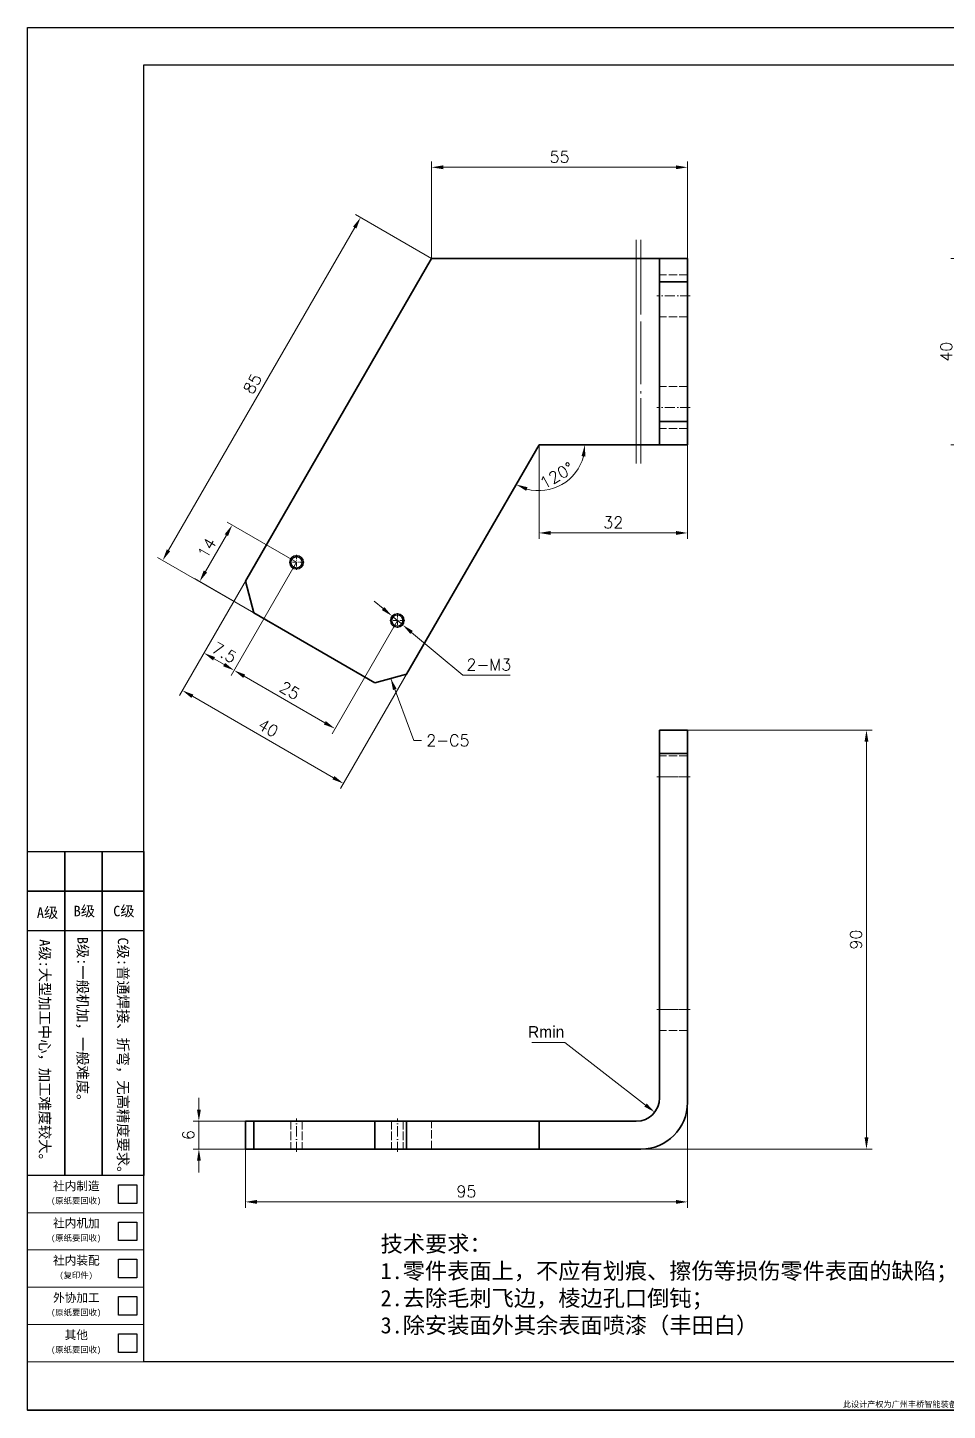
# Model space of a CAD drawing. Header units: millimetres. Extents: x -168473 to -148463, y 295526 to 306160.
# Drawn here: x -164301.7 to -164104, y 302246.9 to 302543.9 of the extents above; entities that cross this region are included whole.
import ezdxf
from ezdxf.enums import TextEntityAlignment as Align

# ---------------------------------------------------------------- set-up
doc = ezdxf.new("R2010")
doc.units = ezdxf.units.MM
for name, pattern in [('CENTER2', [28.575, 19.05, -3.175, 3.175, -3.175]), ('DASHDOT', [18.5, 12, -3, 0.5, -3]), ('DASHED', [15, 12, -3]), ('DASHED2', [9.525, 6.35, -3.175])]:
    doc.linetypes.add(name, pattern=pattern)
for name, color, linetype, lineweight in [('A3', 3, 'Continuous', 20), ('中心线', 2, 'CENTER2', 13), ('图框', 7, 'Continuous', 20), ('尺寸线', 3, 'Continuous', 13), ('文字', 1, 'Continuous', 13), ('细实线', 4, 'Continuous', 25), ('虚线', 2, 'DASHED2', 25)]:
    doc.layers.add(name, color=color, linetype=linetype, lineweight=lineweight)
doc.styles.add('CH-1', font='')
doc.styles.get("Standard").update_dxf_attribs({"font": 'txt', "bigfont": 'gbcbig.shx'})
doc.styles.get('CH-1').set_extended_font_data('SimSun')
doc.dimstyles.new('副本01', dxfattribs={"dimtxt": 2.5, "dimasz": 2.5, "dimexe": 1.25, "dimexo": 0, "dimgap": 1, "dimtad": 1, "dimdsep": 46, "dimtxsty": 'Standard', "dimcen": 1, "dimclrd": 3, "dimclre": 3, "dimclrt": 1, "dimadec": 1, "dimazin": 2, "dimtfac": 1, "dimtmove": 0, "dimatfit": 3, "dimfxl": 0, "dimtolj": 1, "dimlwd": -1, "dimlwe": -1, "dimarcsym": 0})
doc.dimstyles.new('副本01$3', dxfattribs={"dimtxt": 2.5, "dimasz": 2.5, "dimexe": 1.25, "dimexo": 0, "dimgap": 1, "dimtad": 1, "dimtih": 1, "dimtoh": 1, "dimdsep": 46, "dimtxsty": 'Standard', "dimcen": 1, "dimclrd": 3, "dimclre": 3, "dimclrt": 1, "dimadec": 1, "dimazin": 2, "dimtfac": 1, "dimtmove": 0, "dimatfit": 3, "dimfxl": 0, "dimtolj": 1, "dimlwd": -1, "dimlwe": -1, "dimarcsym": 0})
doc.dimstyles.new('副本01$4', dxfattribs={"dimtxt": 2.5, "dimasz": 2.5, "dimexe": 1.25, "dimexo": 0, "dimgap": 1, "dimtad": 1, "dimtih": 1, "dimtoh": 1, "dimdsep": 46, "dimtxsty": 'Standard', "dimcen": 1, "dimclrd": 3, "dimclre": 3, "dimclrt": 1, "dimadec": 1, "dimazin": 2, "dimtfac": 1, "dimtmove": 0, "dimatfit": 3, "dimfxl": 0, "dimtolj": 1, "dimlwd": -1, "dimlwe": -1, "dimarcsym": 0})

# ---------------------------------------------------------------- blocks, each defined once
blk = doc.blocks.new('A$C2CD672AE')
for p, q in [((-218.5, -289), (-218.5, 8)), ((-218.5, 8), (201.5, 8)), ((201.5, 8), (201.5, -289)), ((-193.5, 0), (193.5, 0)), ((-193.5, -278.55), (-193.5, 0)), ((69.95, -16.21), (69.95, 0)), ((69.95, 0), (181.5, 0)), ((69.95, 0), (181.5, 0)), ((69.95, 0), (181.5, 0)), ((69.95, 0), (181.5, 0)), ((75.02, 0), (75.02, -16.21)), ((154.5, 0), (154.5, -16.21)), ((154.5, 0), (154.5, -16.21)), ((154.5, 0), (154.5, -16.21)), ((154.5, 0), (154.5, -16.21)), ((154.5, 0), (154.5, -16.21)), ((169.5, 0), (169.5, -16.21)), ((169.5, 0), (169.5, -16.21)), ((169.5, 0), (169.5, -16.21)), ((169.5, 0), (169.5, -16.21)), ((169.5, 0), (169.5, -16.21)), ((181.5, 0), (181.5, -16.21)), ((181.5, 0), (181.5, -16.21)), ((181.5, 0), (181.5, -16.21)), ((181.5, 0), (181.5, -16.21)), ((181.5, 0), (181.5, -16.21)), ((193.5, 0), (193.5, -278.55)), ((69.95, -11.14), (72.49, -6.07)), ((69.95, -6.07), (181.5, -6.07)), ((69.95, -6.07), (181.5, -6.07)), ((69.95, -6.07), (181.5, -6.07)), ((69.95, -6.07), (181.5, -6.07)), ((72.49, -6.07), (75.02, -11.14)), ((181.5, -6.07), (193.5, -6.07)), ((181.5, -6.07), (193.5, -6.07)), ((181.5, -6.07), (193.5, -6.07)), ((181.5, -6.07), (193.5, -6.07)), ((69.95, -16.21), (72.49, -11.14)), ((69.95, -11.14), (181.5, -11.14)), ((69.95, -11.14), (181.5, -11.14)), ((69.95, -11.14), (181.5, -11.14)), ((69.95, -11.14), (181.5, -11.14)), ((72.49, -11.14), (75.02, -16.21)), ((69.95, -16.21), (193.5, -16.21)), ((193.5, -16.21), (69.95, -16.21)), ((69.95, -16.21), (193.5, -16.21)), ((193.5, -278.55), (-193.5, -278.55)), ((201.5, -289), (-218.5, -289))]:
    blk.add_line(p, q)
at = {"style": 'CH-1'}
for s, height, p in [('No.', 1.775, (72.85, -3.33)), ('设 变 内 容', 1.775, (116.34, -1.91)), ('日 期', 1.775, (161.67, -2.16)), ('变更者', 1.775, (175.88, -2.16)), ('锐角除去', 1.775, (187.88, -1.63)), ('REVISION', 1.775, (116.61, -4.62)), ('DATE', 1.775, (162.09, -4.87)), ('REVR', 1.775, (176.3, -4.87)), ('1', 2.03, (72.4, -8.84)), ('C0.5', 1.775, (187.88, -11.03)), ('2', 2.03, (72.4, -14.39))]:
    blk.add_text(s, height=height, dxfattribs=at).set_placement(p, align=Align.MIDDLE)
at = {"style": 'CH-1', "width": 0.7}
blk.add_text('ACUTE ANGLE', height=1.7746, dxfattribs=at).set_placement((187.88, -4.69), align=Align.MIDDLE)
at = {"char_height": 1.25}
for s, insert, width, attachment_point in [('{\\Ftxt,@extfont2|c134;FQM-ER-GL-90A(A3)}', (183.75, 6), 39, 5), ('{\\fSimSun|b1|i0|c134|p2;此设计产权为广州丰桥智能装备有限公司所有，未经书面授权严禁用复制、拍照等方式向第三方泄露，违者必究!}', (0, -288.5), 387, 8)]:
    blk.add_mtext(s, dxfattribs=dict(at, insert=insert, width=width, attachment_point=attachment_point))
blk = doc.blocks.new('fenlei')
at = {"layer": '图框'}
for points in [[(-25, 32), (0, 32), (0, 40), (-25, 40)], [(-25, 24), (0, 24), (0, 32), (-25, 32)], [(-25, 16), (0, 16), (0, 24), (-25, 24)], [(-25, 8), (0, 8), (0, 16), (-25, 16)], [(-25, 0), (0, 0), (0, 8), (-25, 8)]]:
    blk.add_lwpolyline(points, close=True, dxfattribs=at)
at = {"layer": '细实线'}
for points in [[(-5.5, 38), (-1.5, 38), (-1.5, 34), (-5.5, 34)], [(-5.5, 30), (-1.5, 30), (-1.5, 26), (-5.5, 26)], [(-5.5, 22), (-1.5, 22), (-1.5, 18), (-5.5, 18)], [(-5.5, 14), (-1.5, 14), (-1.5, 10), (-5.5, 10)], [(-5.5, 6), (-1.5, 6), (-1.5, 2), (-5.5, 2)]]:
    blk.add_lwpolyline(points, close=True, dxfattribs=at)
at = {"style": 'CH-1'}
for s, height, p in [('社内制造', 1.836, (-14.54, 37.8)), ('(原纸要回收)', 1.285, (-14.58, 34.52)), ('社内机加', 1.836, (-14.54, 29.8)), ('(原纸要回收)', 1.285, (-14.58, 26.52)), ('社内装配', 1.836, (-14.54, 21.8)), ('(复印件)', 1.285, (-14.58, 18.52)), ('外协加工', 1.836, (-14.54, 13.8)), ('(原纸要回收)', 1.285, (-14.58, 10.52)), ('其他', 1.836, (-14.54, 5.8)), ('(原纸要回收)', 1.285, (-14.58, 2.52))]:
    blk.add_text(s, height=height, dxfattribs=at).set_placement(p, align=Align.MIDDLE)
blk = doc.blocks.new('机加分类')
at = {"layer": '细实线'}
for p, q in [((-94, -8.5), (-94, 0)), ((-94, 0), (-86, 0)), ((-86, -8.5), (-86, 0)), ((-86, 0), (-78, 0)), ((-86, 0), (-86, -8.5)), ((-78, -8.5), (-78, 0)), ((-78, 0), (-69, 0)), ((-78, 0), (-78, -8.5)), ((-69, 0), (-69, -8.5)), ((-86, -8.5), (-94, -8.5)), ((-94, -17), (-94, -8.5)), ((-94, -8.5), (-86, -8.5)), ((-78, -8.5), (-86, -8.5)), ((-86, -17), (-86, -8.5)), ((-86, -8.5), (-78, -8.5)), ((-86, -8.5), (-86, -17)), ((-69, -8.5), (-78, -8.5)), ((-78, -17), (-78, -8.5)), ((-78, -8.5), (-69, -8.5)), ((-78, -8.5), (-78, -17)), ((-69, -8.5), (-69, -17)), ((-86, -17), (-94, -17)), ((-94, -69.55), (-94, -17)), ((-78, -17), (-86, -17)), ((-86, -69.55), (-86, -17)), ((-86, -17), (-86, -69.55)), ((-69, -17), (-78, -17)), ((-78, -69.55), (-78, -17)), ((-78, -17), (-78, -69.55)), ((-69, -17), (-69, -69.55)), ((-86, -69.55), (-94, -69.55)), ((-78, -69.55), (-86, -69.55)), ((-69, -69.55), (-78, -69.55))]:
    blk.add_line(p, q, dxfattribs=at)
at = {"layer": '文字', "color": 1, "linetype": 'Continuous', "style": 'CH-1'}
blk.add_text('A级', height=2.25, dxfattribs=at).set_placement((-89.72, -14.22, -250.08), align=Align.CENTER)
for s, p in [('B级', (-81.81, -12.71, -250.08)), ('C级', (-73.31, -12.71, -250.08))]:
    blk.add_text(s, height=2.25, dxfattribs=at).set_placement(p, align=Align.MIDDLE)
for s, p in [('A级:大型加工中心，加工难度较大。', (-90.3, -43.36)), ('B级:一般机加，一般难度。', (-82.16, -36.72)), ('C级:普通焊接、折弯，无高精度要求。', (-73.47, -44.53))]:
    blk.add_text(s, height=2.25, rotation=270, dxfattribs=at).set_placement(p, align=Align.MIDDLE)
blk = doc.blocks.new('1：1横')
for name, p in [('A$C2CD672AE', (-8412.44, 515.87)), ('机加分类', (-8536.94, 346.87)), ('fenlei', (-8605.94, 237.32))]:
    blk.add_blockref(name, p)
blk = doc.blocks.new('*D7357')
at = {"layer": 'Defpoints', "color": 0}
for p in [(-164159.88, 302392.99), (-164121.42, 302392.99), (-164169.88, 302302.99)]:
    blk.add_point(p, dxfattribs=at)
at = {"layer": '尺寸线', "color": 3}
for p, q in [((-164159.88, 302392.99), (-164120.17, 302392.99)), ((-164121.42, 302305.49), (-164121.42, 302390.49)), ((-164169.88, 302302.99), (-164120.17, 302302.99))]:
    blk.add_line(p, q, dxfattribs=at)
for points in [[(-164121.83, 302390.49), (-164121, 302390.49), (-164121.42, 302392.99)], [(-164121.83, 302305.49), (-164121, 302305.49), (-164121.42, 302302.99)]]:
    blk.add_solid(points, dxfattribs=at)
at = {"layer": '尺寸线', "color": 1, "insert": (-164123.67, 302347.99), "char_height": 2.5, "attachment_point": 5, "rotation": 90}
blk.add_mtext('\\A1;90', dxfattribs=at)
blk = doc.blocks.new('*D7358')
at = {"layer": 'Defpoints', "color": 0}
for p in [(-164159.88, 302312.99), (-164254.88, 302302.99), (-164254.88, 302291.65)]:
    blk.add_point(p, dxfattribs=at)
at = {"layer": '尺寸线', "color": 3}
for p, q in [((-164159.88, 302312.99), (-164159.88, 302290.4)), ((-164254.88, 302302.99), (-164254.88, 302290.4)), ((-164162.38, 302291.65), (-164252.38, 302291.65))]:
    blk.add_line(p, q, dxfattribs=at)
for points in [[(-164252.38, 302292.07), (-164252.38, 302291.23), (-164254.88, 302291.65)], [(-164162.38, 302292.07), (-164162.38, 302291.23), (-164159.88, 302291.65)]]:
    blk.add_solid(points, dxfattribs=at)
at = {"layer": '尺寸线', "color": 1, "insert": (-164207.38, 302293.9), "char_height": 2.5, "attachment_point": 5}
blk.add_mtext('\\A1;95', dxfattribs=at)
blk = doc.blocks.new('*D7359')
at = {"layer": 'Defpoints', "color": 0}
for p in [(-164264.88, 302308.99), (-164253.96, 302308.99), (-164254.88, 302302.99)]:
    blk.add_point(p, dxfattribs=at)
at = {"layer": '尺寸线', "color": 3}
for p, q in [((-164264.88, 302311.49), (-164264.88, 302313.99)), ((-164253.96, 302308.99), (-164266.13, 302308.99)), ((-164264.88, 302302.99), (-164264.88, 302308.99)), ((-164254.88, 302302.99), (-164266.13, 302302.99)), ((-164264.88, 302300.49), (-164264.88, 302297.99))]:
    blk.add_line(p, q, dxfattribs=at)
for points in [[(-164265.29, 302311.49), (-164264.46, 302311.49), (-164264.88, 302308.99)], [(-164265.29, 302300.49), (-164264.46, 302300.49), (-164264.88, 302302.99)]]:
    blk.add_solid(points, dxfattribs=at)
at = {"layer": '尺寸线', "color": 1, "insert": (-164267.13, 302305.99), "char_height": 2.5, "attachment_point": 5, "rotation": 90}
blk.add_mtext('\\A1;6', dxfattribs=at)
blk = doc.blocks.new('*D7360')
at = {"layer": 'Defpoints', "color": 0}
for p in [(-164170.88, 302313.99), (-164166.93, 302310.92)]:
    blk.add_point(p, dxfattribs=at)
at = {"layer": '尺寸线', "color": 3}
for p, q in [((-164193.3, 302325.92), (-164186.21, 302325.92)), ((-164186.21, 302325.92), (-164168.9, 302312.45))]:
    blk.add_line(p, q, dxfattribs=at)
blk.add_solid([(-164168.65, 302312.78), (-164169.16, 302312.12), (-164166.93, 302310.92)], dxfattribs=at)
at = {"layer": '尺寸线', "color": 1, "insert": (-164190.26, 302328.17), "char_height": 2.5, "attachment_point": 5}
blk.add_mtext('\\A1;{\\Fg13f12d,@extfont2|c134;Rmin}', dxfattribs=at)
blk = doc.blocks.new('*D7361')
at = {"layer": 'Defpoints', "color": 0}
for p in [(-164248.02, 302436.87), (-164213.38, 302416.87), (-164268.43, 302401.51)]:
    blk.add_point(p, dxfattribs=at)
at = {"layer": '尺寸线', "color": 3}
for p, q in [((-164248.02, 302436.87), (-164269.06, 302400.43)), ((-164213.38, 302416.87), (-164234.42, 302380.43)), ((-164235.96, 302382.76), (-164266.27, 302400.26))]:
    blk.add_line(p, q, dxfattribs=at)
for points in [[(-164266.06, 302400.62), (-164266.48, 302399.9), (-164268.43, 302401.51)], [(-164235.75, 302383.12), (-164236.17, 302382.4), (-164233.79, 302381.51)]]:
    blk.add_solid(points, dxfattribs=at)
at = {"layer": '尺寸线', "color": 1, "insert": (-164249.99, 302393.46), "char_height": 2.5, "attachment_point": 5, "rotation": 330}
blk.add_mtext('\\A1;40', dxfattribs=at)
blk = doc.blocks.new('*D7362')
at = {"layer": 'Defpoints', "color": 0}
for p in [(-164250.38, 302432.79), (-164243.88, 302429.04), (-164263.79, 302409.56)]:
    blk.add_point(p, dxfattribs=at)
at = {"layer": '尺寸线', "color": 3}
for p, q in [((-164250.38, 302432.79), (-164264.41, 302408.47)), ((-164243.88, 302429.04), (-164257.92, 302404.72)), ((-164259.46, 302407.06), (-164261.62, 302408.31))]:
    blk.add_line(p, q, dxfattribs=at)
for points in [[(-164261.41, 302408.67), (-164261.83, 302407.95), (-164263.79, 302409.56)], [(-164259.25, 302407.42), (-164259.67, 302406.7), (-164257.29, 302405.81)]]:
    blk.add_solid(points, dxfattribs=at)
at = {"layer": '尺寸线', "color": 1, "insert": (-164259.41, 302409.63), "char_height": 2.5, "attachment_point": 5, "rotation": 330}
blk.add_mtext('\\A1;7.5', dxfattribs=at)
blk = doc.blocks.new('*D7363')
at = {"layer": 'Defpoints', "color": 0}
for p in [(-164243.88, 302429.04), (-164222.23, 302416.54), (-164235.64, 302393.31)]:
    blk.add_point(p, dxfattribs=at)
at = {"layer": '尺寸线', "color": 3}
for p, q in [((-164243.88, 302429.04), (-164257.92, 302404.72)), ((-164222.23, 302416.54), (-164236.27, 302392.22)), ((-164255.13, 302404.56), (-164237.81, 302394.56))]:
    blk.add_line(p, q, dxfattribs=at)
for points in [[(-164254.92, 302404.92), (-164255.34, 302404.2), (-164257.29, 302405.81)], [(-164237.6, 302394.92), (-164238.02, 302394.2), (-164235.64, 302393.31)]]:
    blk.add_solid(points, dxfattribs=at)
at = {"layer": '尺寸线', "color": 1, "insert": (-164245.34, 302401.51), "char_height": 2.5, "attachment_point": 5, "rotation": 330}
blk.add_mtext('\\A1;25', dxfattribs=at)
blk = doc.blocks.new('*D7364')
at = {"layer": 'Defpoints', "color": 0}
for p in [(-164243.88, 302429.04), (-164264.72, 302424.9), (-164250.88, 302416.91)]:
    blk.add_point(p, dxfattribs=at)
at = {"layer": '尺寸线', "color": 3}
for p, q in [((-164243.88, 302429.04), (-164258.81, 302437.65)), ((-164258.97, 302434.86), (-164263.47, 302427.07)), ((-164250.88, 302416.91), (-164265.81, 302425.53))]:
    blk.add_line(p, q, dxfattribs=at)
for points in [[(-164259.34, 302435.07), (-164258.61, 302434.66), (-164257.72, 302437.03)], [(-164263.84, 302427.28), (-164263.11, 302426.86), (-164264.72, 302424.9)]]:
    blk.add_solid(points, dxfattribs=at)
at = {"layer": '尺寸线', "color": 1, "insert": (-164263.17, 302432.09), "char_height": 2.5, "attachment_point": 5, "rotation": 60}
blk.add_mtext('\\A1;14', dxfattribs=at)
blk = doc.blocks.new('*D7365')
at = {"layer": 'Defpoints', "color": 0}
for p in [(-164214.88, 302494.27), (-164272.66, 302429.44), (-164257.39, 302420.63)]:
    blk.add_point(p, dxfattribs=at)
at = {"layer": '尺寸线', "color": 3}
for p, q in [((-164214.88, 302494.27), (-164231.23, 302503.71)), ((-164231.39, 302500.92), (-164271.41, 302431.61)), ((-164257.39, 302420.63), (-164273.74, 302430.07))]:
    blk.add_line(p, q, dxfattribs=at)
for points in [[(-164231.75, 302501.13), (-164231.03, 302500.72), (-164230.14, 302503.09)], [(-164271.77, 302431.82), (-164271.05, 302431.4), (-164272.66, 302429.44)]]:
    blk.add_solid(points, dxfattribs=at)
at = {"layer": '尺寸线', "color": 1, "insert": (-164253.35, 302467.39), "char_height": 2.5, "attachment_point": 5, "rotation": 60}
blk.add_mtext('\\A1;85', dxfattribs=at)
blk = doc.blocks.new('*D7366')
at = {"layer": 'Defpoints', "color": 0}
for p in [(-164159.88, 302513.88), (-164214.88, 302494.27), (-164159.88, 302494.27)]:
    blk.add_point(p, dxfattribs=at)
at = {"layer": '尺寸线', "color": 3}
for p, q in [((-164214.88, 302494.27), (-164214.88, 302515.13)), ((-164212.38, 302513.88), (-164162.38, 302513.88)), ((-164159.88, 302494.27), (-164159.88, 302515.13))]:
    blk.add_line(p, q, dxfattribs=at)
for points in [[(-164212.38, 302514.3), (-164212.38, 302513.47), (-164214.88, 302513.88)], [(-164162.38, 302514.3), (-164162.38, 302513.47), (-164159.88, 302513.88)]]:
    blk.add_solid(points, dxfattribs=at)
at = {"layer": '尺寸线', "color": 1, "insert": (-164187.38, 302516.13), "char_height": 2.5, "attachment_point": 5}
blk.add_mtext('\\A1;55', dxfattribs=at)
blk = doc.blocks.new('*D7367')
at = {"layer": 'Defpoints', "color": 0}
for p in [(-164191.78, 302454.27), (-164159.88, 302454.27), (-164159.88, 302435.34)]:
    blk.add_point(p, dxfattribs=at)
at = {"layer": '尺寸线', "color": 3}
for p, q in [((-164191.78, 302454.27), (-164191.78, 302434.09)), ((-164159.88, 302454.27), (-164159.88, 302434.09)), ((-164189.28, 302435.34), (-164162.38, 302435.34))]:
    blk.add_line(p, q, dxfattribs=at)
for points in [[(-164189.28, 302435.76), (-164189.28, 302434.92), (-164191.78, 302435.34)], [(-164162.38, 302435.76), (-164162.38, 302434.92), (-164159.88, 302435.34)]]:
    blk.add_solid(points, dxfattribs=at)
at = {"layer": '尺寸线', "color": 1, "insert": (-164175.83, 302437.59), "char_height": 2.5, "attachment_point": 5}
blk.add_mtext('\\A1;32', dxfattribs=at)
blk = doc.blocks.new('*D7368')
at = {"layer": 'Defpoints', "color": 0}
for p in [(-164223.38, 302417.5), (-164221.08, 302415.58)]:
    blk.add_point(p, dxfattribs=at)
at = {"layer": '尺寸线', "color": 3}
for p, q in [((-164225.3, 302419.1), (-164227.22, 302420.7)), ((-164223.38, 302417.5), (-164221.08, 302415.58)), ((-164208.15, 302404.79), (-164219.16, 302413.97)), ((-164197.99, 302404.79), (-164208.15, 302404.79))]:
    blk.add_line(p, q, dxfattribs=at)
for points in [[(-164225.03, 302419.42), (-164225.57, 302418.78), (-164223.38, 302417.5)], [(-164218.89, 302414.29), (-164219.43, 302413.65), (-164221.08, 302415.58)]]:
    blk.add_solid(points, dxfattribs=at)
at = {"layer": '尺寸线', "color": 1, "insert": (-164202.57, 302407.04), "char_height": 2.5, "attachment_point": 5}
blk.add_mtext('\\A1;2-M3', dxfattribs=at)
blk = doc.blocks.new('*D7369')
at = {"layer": 'Defpoints', "color": 0}
for p in [(-164191.78, 302454.27), (-164191.78, 302454.27), (-164170.88, 302454.27), (-164190.07, 302444.57), (-164220.24, 302404.99)]:
    blk.add_point(p, dxfattribs=at)
at = {"layer": '尺寸线', "color": 3}
blk.add_arc((-164191.78, 302454.27), 9.85, 254.5745, 345.4255, dxfattribs=at)
for points in [[(-164182.66, 302451.85), (-164181.83, 302451.74), (-164181.93, 302454.27)], [(-164194.56, 302444.39), (-164194.24, 302445.16), (-164196.71, 302445.74)]]:
    blk.add_solid(points, dxfattribs=at)
at = {"layer": '尺寸线', "color": 1, "insert": (-164187.98, 302447.69), "char_height": 2.5, "attachment_point": 5, "rotation": 30}
blk.add_mtext('\\A1;120°', dxfattribs=at)
blk = doc.blocks.new('*D7370')
at = {"layer": 'Defpoints', "color": 0}
for p in [(-164072, 302494.27), (-164102.01, 302454.27), (-164072, 302454.27)]:
    blk.add_point(p, dxfattribs=at)
at = {"layer": '尺寸线', "color": 3}
for p, q in [((-164072, 302494.27), (-164103.26, 302494.27)), ((-164102.01, 302491.77), (-164102.01, 302456.77)), ((-164072, 302454.27), (-164103.26, 302454.27))]:
    blk.add_line(p, q, dxfattribs=at)
for points in [[(-164102.42, 302491.77), (-164101.59, 302491.77), (-164102.01, 302494.27)], [(-164102.42, 302456.77), (-164101.59, 302456.77), (-164102.01, 302454.27)]]:
    blk.add_solid(points, dxfattribs=at)
at = {"layer": '尺寸线', "color": 1, "insert": (-164104.26, 302474.27), "char_height": 2.5, "attachment_point": 5, "rotation": 90}
blk.add_mtext('\\A1;40', dxfattribs=at)

msp = doc.modelspace()

# ---------------------------------------------------------------- linework, layer by layer
at = {"color": 7, "lineweight": 35}
for p, q in [((-164214.876, 302494.274), (-164254.876, 302424.992)), ((-164170.876, 302494.274), (-164214.876, 302494.274)), ((-164165.876, 302494.274), (-164170.876, 302494.274)), ((-164165.876, 302494.274), (-164159.876, 302494.274)), ((-164165.876, 302494.274), (-164165.876, 302489.274)), ((-164159.876, 302494.274), (-164159.876, 302489.274)), ((-164165.876, 302489.274), (-164159.876, 302489.274)), ((-164165.876, 302459.274), (-164165.876, 302489.274)), ((-164159.876, 302459.274), (-164159.876, 302489.274)), ((-164165.876, 302459.274), (-164159.876, 302459.274)), ((-164165.876, 302454.274), (-164165.876, 302459.274)), ((-164159.876, 302454.274), (-164159.876, 302459.274)), ((-164191.782, 302454.274), (-164220.235, 302404.992)), ((-164170.876, 302454.274), (-164191.782, 302454.274)), ((-164165.876, 302454.274), (-164170.876, 302454.274)), ((-164165.876, 302454.274), (-164159.876, 302454.274)), ((-164254.876, 302424.992), (-164253.046, 302418.162)), ((-164227.065, 302403.162), (-164253.046, 302418.162)), ((-164220.235, 302404.992), (-164227.065, 302403.162)), ((-164165.876, 302392.988), (-164159.876, 302392.988)), ((-164165.876, 302387.988), (-164165.876, 302392.988)), ((-164159.876, 302387.988), (-164159.876, 302392.988)), ((-164165.876, 302387.988), (-164165.876, 302313.988)), ((-164165.876, 302387.988), (-164159.876, 302387.988)), ((-164159.876, 302312.988), (-164159.876, 302387.988)), ((-164254.876, 302302.988), (-164254.876, 302308.988)), ((-164254.876, 302308.988), (-164253.046, 302308.988)), ((-164253.046, 302302.988), (-164253.046, 302308.988)), ((-164227.065, 302308.988), (-164253.046, 302308.988)), ((-164220.235, 302308.988), (-164227.065, 302308.988)), ((-164227.065, 302302.988), (-164227.065, 302308.988)), ((-164191.782, 302308.988), (-164220.235, 302308.988)), ((-164220.235, 302302.988), (-164220.235, 302308.988)), ((-164191.782, 302302.988), (-164191.782, 302308.988)), ((-164170.876, 302308.988), (-164191.782, 302308.988)), ((-164254.876, 302302.988), (-164253.046, 302302.988)), ((-164227.065, 302302.988), (-164253.046, 302302.988)), ((-164220.235, 302302.988), (-164227.065, 302302.988)), ((-164191.782, 302302.988), (-164220.235, 302302.988)), ((-164169.876, 302302.988), (-164191.782, 302302.988))]:
    msp.add_line(p, q, dxfattribs=at)
at = {"color": 7, "lineweight": 13}
msp.add_line((-164170.876, 302454.274), (-164170.876, 302494.274), dxfattribs=at)
for centre in [(-164243.881, 302429.037), (-164222.23, 302416.537)]:
    msp.add_circle(centre, 1.5, dxfattribs=at)
at = {"color": 7, "lineweight": 35}
for centre in [(-164243.881, 302429.037), (-164222.23, 302416.537)]:
    msp.add_circle(centre, 1.23, dxfattribs=at)
for centre, radius, end in [((-164170.876, 302313.988), 5, 360), ((-164169.876, 302312.988), 10, 0)]:
    msp.add_arc(centre, radius, 270, end, dxfattribs=at)
at = {"layer": 'A3'}
msp.add_lwpolyline([(-164301.678, 302543.876), (-163881.678, 302543.876), (-163881.678, 302246.876), (-164301.678, 302246.876)], close=True, dxfattribs=at)
at = {"layer": '中心线', "color": 2, "linetype": 'DASHDOT', "lineweight": 13}
for p, q in [((-164170.876, 302450.274), (-164170.876, 302498.274)), ((-164169.876, 302450.274), (-164169.876, 302498.274))]:
    msp.add_line(p, q, dxfattribs=at)
at = {"layer": '中心线', "color": 2, "linetype": 'DASHDOT', "lineweight": 13, "ltscale": 0.180014}
for p, q in [((-164159.276, 302486.274), (-164166.477, 302486.274)), ((-164159.276, 302462.274), (-164166.477, 302462.274)), ((-164159.276, 302382.988), (-164166.477, 302382.988)), ((-164159.276, 302332.988), (-164166.477, 302332.988))]:
    msp.add_line(p, q, dxfattribs=at)
at = {"layer": '中心线', "color": 2, "linetype": 'DASHDOT', "lineweight": 13, "ltscale": 0.079917}
for p, q in [((-164243.881, 302430.635), (-164243.881, 302427.438)), ((-164222.23, 302418.135), (-164222.23, 302414.938))]:
    msp.add_line(p, q, dxfattribs=at)
at = {"layer": '中心线', "color": 2, "linetype": 'DASHDOT', "lineweight": 13, "ltscale": 0.079918}
for p, q in [((-164242.283, 302429.037), (-164245.479, 302429.037)), ((-164220.632, 302416.537), (-164223.829, 302416.537))]:
    msp.add_line(p, q, dxfattribs=at)
at = {"layer": '中心线', "color": 2, "linetype": 'DASHDOT', "lineweight": 13, "ltscale": 0.18}
for p, q in [((-164243.881, 302302.388), (-164243.881, 302309.588)), ((-164222.23, 302302.388), (-164222.23, 302309.588))]:
    msp.add_line(p, q, dxfattribs=at)
at = {"layer": '虚线', "color": 1, "linetype": 'DASHED', "lineweight": 13}
msp.add_line((-164169.876, 302494.274), (-164169.876, 302454.274), dxfattribs=at)
at = {"layer": '虚线', "color": 1, "linetype": 'DASHED', "lineweight": 13, "ltscale": 0.15}
for p, q in [((-164159.876, 302490.774), (-164165.876, 302490.774)), ((-164159.876, 302481.774), (-164165.876, 302481.774)), ((-164159.876, 302466.774), (-164165.876, 302466.774)), ((-164159.876, 302457.774), (-164165.876, 302457.774)), ((-164165.876, 302387.988), (-164159.876, 302387.988)), ((-164159.876, 302387.488), (-164165.876, 302387.488)), ((-164159.876, 302387.488), (-164165.876, 302387.488)), ((-164159.876, 302382.988), (-164165.876, 302382.988)), ((-164159.876, 302382.988), (-164165.876, 302382.988)), ((-164159.876, 302382.988), (-164165.876, 302382.988)), ((-164159.876, 302382.988), (-164165.876, 302382.988)), ((-164159.876, 302332.988), (-164165.876, 302332.988)), ((-164159.876, 302332.988), (-164165.876, 302332.988)), ((-164159.876, 302332.988), (-164165.876, 302332.988)), ((-164159.876, 302332.988), (-164165.876, 302332.988)), ((-164159.876, 302328.488), (-164165.876, 302328.488)), ((-164159.876, 302328.488), (-164165.876, 302328.488)), ((-164245.11, 302308.988), (-164245.11, 302302.988)), ((-164242.651, 302308.988), (-164242.651, 302302.988)), ((-164223.46, 302308.988), (-164223.46, 302302.988)), ((-164221.001, 302308.988), (-164221.001, 302302.988)), ((-164214.876, 302302.988), (-164214.876, 302308.988))]:
    msp.add_line(p, q, dxfattribs=at)

# ---------------------------------------------------------------- block references
at = {"color": 2}
msp.add_blockref('1：1横', (-155670.738, 302020.01), dxfattribs=at)

# ---------------------------------------------------------------- texts
at = {"layer": '尺寸线', "color": 1}
for s, insert, char_height, width, attachment_point in [('\\A1;2-C5', (-164216.027, 302392.015), 2.5, 500, 1), ('\\A1;{\\fSimSun|b0|i0|c134|p2;\\Q0;\\P技术要求：\\P1.零件表面上，不应有划痕、擦伤等损伤零件表面的缺陷；\\P2.去除毛刺飞边，棱边孔口倒钝；\\P3.除安装面外其余表面喷漆（丰田白）}', (-164225.833, 302262.949), 3.5, 141.86685, 7)]:
    msp.add_mtext(s, dxfattribs=dict(at, insert=insert, char_height=char_height, width=width, attachment_point=attachment_point))

# ---------------------------------------------------------------- dimensions: what is measured, and where the dimension line sits
at = {"layer": '尺寸线'}
for base, p1, p2, picture, middle in [((-164159.876, 302513.883), (-164214.876, 302494.274), (-164159.876, 302494.274), '*D7366', (-164187.376, 302516.133)), ((-164254.876, 302291.651), (-164159.876, 302312.988), (-164254.876, 302302.988), '*D7358', (-164207.376, 302293.901))]:
    dim = msp.add_linear_dim(base=base, p1=p1, p2=p2, dimstyle='副本01', dxfattribs=at)
    dim.commit()
    dim.dimension.update_dxf_attribs({"geometry": picture, "text_midpoint": middle})
dim = msp.add_aligned_dim(p1=(-164214.876, 302494.274), p2=(-164257.394, 302420.631), distance=-17.628, dimstyle='副本01', override={"dimdec": 0}, dxfattribs=at)
dim.commit()
dim.dimension.update_dxf_attribs({"geometry": '*D7365', "text_midpoint": (-164253.35, 302467.392)})
for base, p1, p2, picture, middle in [((-164102.005, 302454.274), (-164071.999, 302494.274), (-164071.999, 302454.274), '*D7370', (-164104.255, 302474.274)), ((-164121.415, 302392.988), (-164169.876, 302302.988), (-164159.876, 302392.988), '*D7357', (-164123.665, 302347.988)), ((-164264.877, 302308.988), (-164254.876, 302302.988), (-164253.961, 302308.988), '*D7359', (-164267.127, 302305.988))]:
    dim = msp.add_linear_dim(base=base, p1=p1, p2=p2, angle=90, dimstyle='副本01', dxfattribs=at)
    dim.commit()
    dim.dimension.update_dxf_attribs({"geometry": picture, "text_midpoint": middle})
dim = msp.add_angular_dim_2l(base=(-164190.071, 302444.569), line1=((-164170.876, 302454.274), (-164191.782, 302454.274)), line2=((-164191.782, 302454.274), (-164220.235, 302404.992)), dimstyle='副本01', dxfattribs=at)
dim.commit()
dim.dimension.update_dxf_attribs({"geometry": '*D7369', "text_midpoint": (-164187.98, 302447.688)})
dim = msp.add_linear_dim(base=(-164159.876, 302435.338), p1=(-164191.782, 302454.274), p2=(-164159.876, 302454.274), dimstyle='副本01', override={"dimdec": 0}, dxfattribs=at)
dim.commit()
dim.dimension.update_dxf_attribs({"geometry": '*D7367', "text_midpoint": (-164175.829, 302437.588)})
for p1, p2, distance, picture, middle in [((-164213.378, 302416.869), (-164248.019, 302436.869), 40.831, '*D7361', (-164249.989, 302393.456)), ((-164243.881, 302429.037), (-164250.881, 302416.912), -15.985, '*D7364', (-164263.173, 302432.092)), ((-164243.881, 302429.037), (-164250.376, 302432.787), 26.823, '*D7362', (-164259.415, 302409.631)), ((-164243.881, 302429.037), (-164222.23, 302416.537), -26.823, '*D7363', (-164245.342, 302401.506))]:
    dim = msp.add_aligned_dim(p1=p1, p2=p2, distance=distance, dimstyle='副本01', dxfattribs=at)
    dim.commit()
    dim.dimension.update_dxf_attribs({"geometry": picture, "text_midpoint": middle})
dim = msp.add_diameter_dim_2p(p1=(-164223.382, 302417.497), p2=(-164221.079, 302415.576), dimstyle='副本01$3', override={"dimpost": '2-M<>'}, dxfattribs=at)
dim.commit()
dim.dimension.update_dxf_attribs({"geometry": '*D7368', "text_midpoint": (-164202.571, 302404.792), "dimtype": 163})
dim = msp.add_radius_dim(center=(-164170.876, 302313.988), mpoint=(-164166.929, 302310.919), text='{\\Fg13f12d,@extfont2|c134;Rmin}', dimstyle='副本01$4', override={"dimtmove": 1}, dxfattribs=at)
dim.commit()
dim.dimension.update_dxf_attribs({"geometry": '*D7360', "text_midpoint": (-164186.213, 302325.916), "dimtype": 164})

# ---------------------------------------------------------------- leaders
at = {"layer": '尺寸线', "annotation_type": 0, "has_hookline": 1, "hookline_direction": 0, "text_width": 9.167}
msp.add_leader([(-164223.65, 302404.077), (-164218.696, 302390.765), (-164217.027, 302390.765)], dimstyle='副本01', override={"dimgap": 1, "dimtad": 0}, dxfattribs=at)

doc.saveas('drawing.dxf')
